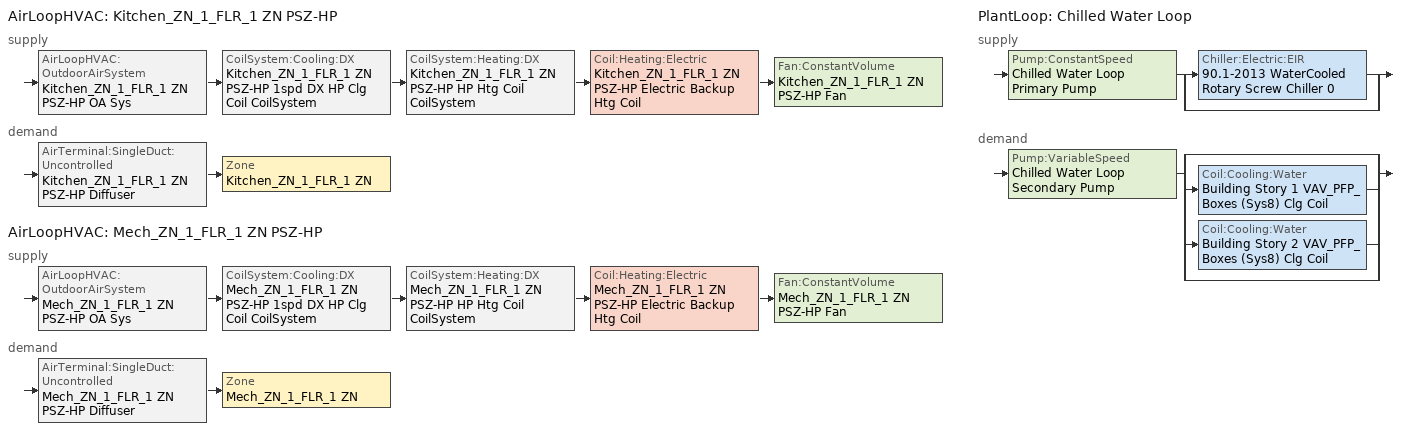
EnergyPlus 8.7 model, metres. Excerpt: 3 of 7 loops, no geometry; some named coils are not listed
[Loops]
AirLoopHVAC 'Kitchen_ZN_1_FLR_1 ZN PSZ-HP'
 supply: AirLoopHVAC:OutdoorAirSystem 'Kitchen_ZN_1_FLR_1 ZN PSZ-HP OA Sys' > CoilSystem:Cooling:DX 'Kitchen_ZN_1_FLR_1 ZN PSZ-HP 1spd DX HP Clg Coil CoilSystem' > CoilSystem:Heating:DX 'Kitchen_ZN_1_FLR_1 ZN PSZ-HP HP Htg Coil CoilSystem' > Coil:Heating:Electric 'Kitchen_ZN_1_FLR_1 ZN PSZ-HP Electric Backup Htg Coil' > Fan:ConstantVolume 'Kitchen_ZN_1_FLR_1 ZN PSZ-HP Fan'
 demand: AirTerminal:SingleDuct:Uncontrolled 'Kitchen_ZN_1_FLR_1 ZN PSZ-HP Diffuser' > Zone 'Kitchen_ZN_1_FLR_1 ZN'
AirLoopHVAC 'Mech_ZN_1_FLR_1 ZN PSZ-HP'
 supply: AirLoopHVAC:OutdoorAirSystem 'Mech_ZN_1_FLR_1 ZN PSZ-HP OA Sys' > CoilSystem:Cooling:DX 'Mech_ZN_1_FLR_1 ZN PSZ-HP 1spd DX HP Clg Coil CoilSystem' > CoilSystem:Heating:DX 'Mech_ZN_1_FLR_1 ZN PSZ-HP HP Htg Coil CoilSystem' > Coil:Heating:Electric 'Mech_ZN_1_FLR_1 ZN PSZ-HP Electric Backup Htg Coil' > Fan:ConstantVolume 'Mech_ZN_1_FLR_1 ZN PSZ-HP Fan'
 demand: AirTerminal:SingleDuct:Uncontrolled 'Mech_ZN_1_FLR_1 ZN PSZ-HP Diffuser' > Zone 'Mech_ZN_1_FLR_1 ZN'
PlantLoop 'Chilled Water Loop'
 supply: Pump:ConstantSpeed 'Chilled Water Loop Primary Pump' > split
  | Chiller:Electric:EIR '90.1-2013 WaterCooled  Rotary Screw Chiller 0'
  | bypass
 demand: Pump:VariableSpeed 'Chilled Water Loop Secondary Pump' > split
  | bypass
  | Coil:Cooling:Water 'Building Story 1 VAV_PFP_Boxes (Sys8) Clg Coil'
  | Coil:Cooling:Water 'Building Story 2 VAV_PFP_Boxes (Sys8) Clg Coil'
  | bypass
[ZoneControl:Thermostat] Control Object Type 1=ThermostatSetpoint:DualSetpoint
Name | Zone or ZoneList | Control Type Schedule | Control Name 1
Kitchen_ZN_1_FLR_1 ZN Thermostat | Kitchen_ZN_1_FLR_1 ZN | Kitchen_ZN_1_FLR_1 ZN Thermostat Schedule | DOE Ref Pre-1980 - SecSchl - Kitchen Thermostat
Mech_ZN_1_FLR_1 ZN Thermostat | Mech_ZN_1_FLR_1 ZN | Mech_ZN_1_FLR_1 ZN Thermostat Schedule | Mech_ZN_1_FLR_1 ZN Thermostat
[ThermostatSetpoint:DualSetpoint] Heating Setpoint Temperature Schedule=SecondarySchool HtgSetp BathCorrMechKitchen; Cooling Setpoint Temperature Schedule=SecondarySchool ClgSetp BathCorrMechKitchen
DOE Ref Pre-1980 - SecSchl - Kitchen Thermostat; Mech_ZN_1_FLR_1 ZN Thermostat
[Coil:Heating:Electric] Availability Schedule=Always On Discrete; Efficiency=1; Nominal Capacity {W}=Autosize
Kitchen_ZN_1_FLR_1 ZN PSZ-HP Electric Backup Htg Coil; Mech_ZN_1_FLR_1 ZN PSZ-HP Electric Backup Htg Coil
[Fan:ConstantVolume] Fan Total Efficiency=0.54; Pressure Rise {Pa}=622.722; Maximum Flow Rate {m3/s}=AutoSize; Motor Efficiency=0.9; Motor In Airstream Fraction=1
Name | Availability Schedule
Kitchen_ZN_1_FLR_1 ZN PSZ-HP Fan | Kitchen_ZN_1_FLR_1 ZN PSZ-HP Occ Sch
Mech_ZN_1_FLR_1 ZN PSZ-HP Fan | Mech_ZN_1_FLR_1 ZN PSZ-HP Occ Sch
[Zone equipment]
Kitchen_ZN_1_FLR_1 ZN: Kitchen_ZN_1_FLR_1 ZN Exhaust Fan, Kitchen_ZN_1_FLR_1 ZN PSZ-HP Diffuser
Mech_ZN_1_FLR_1 ZN: Mech_ZN_1_FLR_1 ZN PSZ-HP Diffuser
[Sizing:Zone] Zone Cooling Design Supply Air Temperature Input Method=SupplyAirTemperature; Zone Cooling Design Supply Air Temperature {C}=15.8889; Zone Cooling Design Supply Air Temperature Difference {deltaC}=11.11; Zone Heating Design Supply Air Temperature Input Method=SupplyAirTemperature; Zone Heating Design Supply Air Temperature {C}=27.1111; Zone Heating Design Supply Air Temperature Difference {deltaC}=11.11; Zone Cooling Design Supply Air Humidity Ratio {kgWater/kgDryAir}=0.0085; Zone Heating Design Supply Air Humidity Ratio {kgWater/kgDryAir}=0.008; Cooling Design Air Flow Method=DesignDay; Cooling Design Air Flow Rate {m3/s}=0; Cooling Minimum Air Flow per Zone Floor Area {m3/s-m2}=0.000762; Cooling Minimum Air Flow {m3/s}=0; Cooling Minimum Air Flow Fraction=0; Heating Design Air Flow Method=DesignDay; Heating Design Air Flow Rate {m3/s}=0; Heating Maximum Air Flow per Zone Floor Area {m3/s-m2}=0.002032; Heating Maximum Air Flow {m3/s}=0.141576; Heating Maximum Air Flow Fraction=0.3; Account for Dedicated Outdoor Air System=No
Name | Design Specification Outdoor Air Object | Design Specification Zone Air Distribution Object
Kitchen_ZN_1_FLR_1 ZN | DOE Ref Pre-1980 - SecSchl - Kitchen Ventilation | Kitchen_ZN_1_FLR_1 ZN Design Spec Zone Air Dist
Mech_ZN_1_FLR_1 ZN | DOE Ref Pre-1980 - SecSchl - Mechanical Ventilation | Mech_ZN_1_FLR_1 ZN Design Spec Zone Air Dist
[DesignSpecification:ZoneAirDistribution] Zone Air Distribution Effectiveness in Cooling Mode=1; Zone Air Distribution Effectiveness in Heating Mode=1
Kitchen_ZN_1_FLR_1 ZN Design Spec Zone Air Dist; Mech_ZN_1_FLR_1 ZN Design Spec Zone Air Dist
[Controller:MechanicalVentilation] Availability Schedule=Always On Discrete; Demand Controlled Ventilation=No; System Outdoor Air Method=ZoneSum
Name | Zone Name 1 | Design Specification Outdoor Air Object Name 1 | Design Specification Zone Air Distribution Object Name 1
Controller Mechanical Ventilation 1 | Kitchen_ZN_1_FLR_1 ZN | DOE Ref Pre-1980 - SecSchl - Kitchen Ventilation | Kitchen_ZN_1_FLR_1 ZN Design Spec Zone Air Dist
Controller Mechanical Ventilation 2 | Mech_ZN_1_FLR_1 ZN | DOE Ref Pre-1980 - SecSchl - Mechanical Ventilation | Mech_ZN_1_FLR_1 ZN Design Spec Zone Air Dist
[DesignSpecification:OutdoorAir] Outdoor Air Method=Sum; Outdoor Air Flow per Zone {m3/s}=0; Outdoor Air Flow Air Changes per Hour {1/hr}=0
Name | Outdoor Air Flow per Person {m3/s-person} | Outdoor Air Flow per Zone Floor Area {m3/s-m2}
DOE Ref Pre-1980 - SecSchl - Kitchen Ventilation | 0.00707921 | 0
DOE Ref Pre-1980 - SecSchl - Mechanical Ventilation | 0 | 0.000254
[Fan:ZoneExhaust]
Kitchen_ZN_1_FLR_1 ZN Exhaust Fan: Availability Schedule=SchoolSecondary Kitchen_Exhaust_SCH; Fan Total Efficiency=0.1595; Pressure Rise {Pa}=124.544; Maximum Flow Rate {m3/s}=2.54852; Flow Fraction Schedule=SchoolSecondary Kitchen_Exhaust_SCH_DCV; System Availability Manager Coupling Mode=Decoupled; Balanced Exhaust Fraction Schedule=SchoolSecondary Kitchen Exhaust Fan Balanced Exhaust Fraction Schedule
[AirTerminal:SingleDuct:Uncontrolled] Availability Schedule=Always On Discrete; Maximum Air Flow Rate {m3/s}=AutoSize
Kitchen_ZN_1_FLR_1 ZN PSZ-HP Diffuser; Mech_ZN_1_FLR_1 ZN PSZ-HP Diffuser
[AirLoopHVAC] Design Supply Air Flow Rate {m3/s}=AutoSize
Kitchen_ZN_1_FLR_1 ZN PSZ-HP; Mech_ZN_1_FLR_1 ZN PSZ-HP
[Sizing:System] Type of Load to Size On=Sensible; Design Outdoor Air Flow Rate {m3/s}=Autosize; Central Heating Maximum System Air Flow Ratio=1; Preheat Design Temperature {C}=7; Preheat Design Humidity Ratio {kgWater/kgDryAir}=0.008; Precool Design Temperature {C}=12.8; Precool Design Humidity Ratio {kgWater/kgDryAir}=0.008; Central Cooling Design Supply Air Temperature {C}=15.8889; Central Heating Design Supply Air Temperature {C}=27.1111; Type of Zone Sum to Use=Coincident; 100% Outdoor Air in Cooling=No; 100% Outdoor Air in Heating=No; Central Cooling Design Supply Air Humidity Ratio {kgWater/kgDryAir}=0.0085; Central Heating Design Supply Air Humidity Ratio {kgWater/kgDryAir}=0.008; Cooling Supply Air Flow Rate Method=DesignDay; Cooling Supply Air Flow Rate {m3/s}=0; Cooling Supply Air Flow Rate Per Floor Area {m3/s-m2}=0.00996765; Cooling Fraction of Autosized Cooling Supply Air Flow Rate=1; Cooling Supply Air Flow Rate Per Unit Cooling Capacity {m3/s-W}=3.94755e-05; Heating Supply Air Flow Rate Method=DesignDay; Heating Supply Air Flow Rate {m3/s}=0; Heating Supply Air Flow Rate Per Floor Area {m3/s-m2}=0.00996765; Heating Fraction of Autosized Heating Supply Air Flow Rate=1; Heating Fraction of Autosized Cooling Supply Air Flow Rate=1; Heating Supply Air Flow Rate Per Unit Heating Capacity {m3/s-W}=3.15882e-05; System Outdoor Air Method=ZoneSum; Zone Maximum Outdoor Air Fraction=1; Cooling Design Capacity Method=CoolingDesignCapacity; Cooling Design Capacity {W}=Autosize; Cooling Design Capacity Per Floor Area {W/m2}=234.7; Fraction of Autosized Cooling Design Capacity=1; Heating Design Capacity Method=HeatingDesignCapacity; Heating Design Capacity {W}=Autosize; Heating Design Capacity Per Floor Area {W/m2}=157; Fraction of Autosized Heating Design Capacity=1; Central Cooling Capacity Control Method=OnOff
Kitchen_ZN_1_FLR_1 ZN PSZ-HP; Mech_ZN_1_FLR_1 ZN PSZ-HP
[Controller:OutdoorAir] Minimum Outdoor Air Flow Rate {m3/s}=0; Maximum Outdoor Air Flow Rate {m3/s}=Autosize; Economizer Control Type=NoEconomizer; Economizer Control Action Type=ModulateFlow; Economizer Maximum Limit Dry-Bulb Temperature {C}=28; Economizer Maximum Limit Enthalpy {J/kg}=64000; Economizer Minimum Limit Dry-Bulb Temperature {C}=-100; Lockout Type=NoLockout; Minimum Limit Type=FixedMinimum; Minimum Outdoor Air Schedule=Always On Discrete; High Humidity Control=No; Control High Indoor Humidity Based on Outdoor Humidity Ratio=Yes; Heat Recovery Bypass Control Type=BypassWhenOAFlowGreaterThanMinimum
Name | Mechanical Ventilation Controller
Kitchen_ZN_1_FLR_1 ZN PSZ-HP OA Sys Controller | Controller Mechanical Ventilation 1
Mech_ZN_1_FLR_1 ZN PSZ-HP OA Sys Controller | Controller Mechanical Ventilation 2
[SetpointManager:MixedAir] Control Variable=Temperature
Node 191 OS Default SPM; Node 190 OS Default SPM; Node 189 OS Default SPM; Node 188 OS Default SPM; Node 203 OS Default SPM; Node 202 OS Default SPM; Node 201 OS Default SPM; Node 200 OS Default SPM
[CoilSystem:Cooling:DX] Availability Schedule=Always On Discrete
Name | Cooling Coil
Kitchen_ZN_1_FLR_1 ZN PSZ-HP 1spd DX HP Clg Coil CoilSystem | Kitchen_ZN_1_FLR_1 ZN PSZ-HP 1spd DX HP Clg Coil
Mech_ZN_1_FLR_1 ZN PSZ-HP 1spd DX HP Clg Coil CoilSystem | Mech_ZN_1_FLR_1 ZN PSZ-HP 1spd DX HP Clg Coil
[Coil:Cooling:DX:SingleSpeed] Availability Schedule=Always On Discrete; Gross Rated Total Cooling Capacity {W}=Autosize; Gross Rated Sensible Heat Ratio=Autosize; Gross Rated Cooling COP {W/W}=3; Rated Air Flow Rate {m3/s}=Autosize; Rated Evaporator Fan Power Per Volume Flow Rate {W/(m3/s)}=773.3; Condenser Type=AirCooled; Evaporative Condenser Effectiveness=0; Crankcase Heater Capacity {W}=0; Maximum Outdoor Dry-Bulb Temperature for Crankcase Heater Operation {C}=0; Basin Heater Capacity {W/K}=0; Basin Heater Setpoint Temperature {C}=10
Name | Total Cooling Capacity Function of Temperature Curve | Total Cooling Capacity Function of Flow Fraction Curve | Energy Input Ratio Function of Temperature Curve | Energy Input Ratio Function of Flow Fraction Curve | Part Load Fraction Correlation Curve
Kitchen_ZN_1_FLR_1 ZN PSZ-HP 1spd DX HP Clg Coil | Curve Biquadratic 16 | Curve Quadratic 20 | Curve Biquadratic 17 | Curve Quadratic 21 | Curve Quadratic 22
Mech_ZN_1_FLR_1 ZN PSZ-HP 1spd DX HP Clg Coil | Curve Biquadratic 19 | Curve Quadratic 25 | Curve Biquadratic 20 | Curve Quadratic 26 | Curve Quadratic 27
[CoilSystem:Heating:DX] Availability Schedule=Always On Discrete
Name | Heating Coil
Kitchen_ZN_1_FLR_1 ZN PSZ-HP HP Htg Coil CoilSystem | Kitchen_ZN_1_FLR_1 ZN PSZ-HP HP Htg Coil
Mech_ZN_1_FLR_1 ZN PSZ-HP HP Htg Coil CoilSystem | Mech_ZN_1_FLR_1 ZN PSZ-HP HP Htg Coil
[Coil:Heating:DX:SingleSpeed] Availability Schedule=Always On Discrete; Gross Rated Heating Capacity {W}=Autosize; Gross Rated Heating COP {W/W}=3.3; Rated Air Flow Rate {m3/s}=Autosize; Rated Supply Fan Power Per Volume Flow Rate {W/(m3/s)}=773.3; Minimum Outdoor Dry-Bulb Temperature for Compressor Operation {C}=-12.2; Maximum Outdoor Dry-Bulb Temperature for Defrost Operation {C}=1.67; Crankcase Heater Capacity {W}=50; Maximum Outdoor Dry-Bulb Temperature for Crankcase Heater Operation {C}=4.4; Defrost Strategy=ReverseCycle; Defrost Control=OnDemand; Defrost Time Period Fraction=0.166667; Resistive Defrost Heater Capacity {W}=2000
Name | Heating Capacity Function of Temperature Curve | Heating Capacity Function of Flow Fraction Curve | Energy Input Ratio Function of Temperature Curve | Energy Input Ratio Function of Flow Fraction Curve | Part Load Fraction Correlation Curve | Defrost Energy Input Ratio Function of Temperature Curve
Kitchen_ZN_1_FLR_1 ZN PSZ-HP HP Htg Coil | Curve Cubic 1 | Curve Cubic 2 | Curve Cubic 3 | Curve Quadratic 18 | Curve Quadratic 19 | Curve Biquadratic 15
Mech_ZN_1_FLR_1 ZN PSZ-HP HP Htg Coil | Curve Cubic 4 | Curve Cubic 5 | Curve Cubic 6 | Curve Quadratic 23 | Curve Quadratic 24 | Curve Biquadratic 18
[SetpointManager:SingleZone:Reheat] Control Variable=Temperature; Minimum Supply Air Temperature {C}=10; Maximum Supply Air Temperature {C}=50
Name | Control Zone
Setpoint Manager Single Zone Reheat 1 | Kitchen_ZN_1_FLR_1 ZN
Setpoint Manager Single Zone Reheat 2 | Mech_ZN_1_FLR_1 ZN
[PlantLoop]
Chilled Water Loop: Fluid Type=Water; Plant Equipment Operation Scheme=Chilled Water Loop Operation Schemes; Maximum Loop Temperature {C}=93.3333; Minimum Loop Temperature {C}=1.11111; Maximum Loop Flow Rate {m3/s}=Autosize; Minimum Loop Flow Rate {m3/s}=0; Plant Loop Volume {m3}=Autocalculate; Load Distribution Scheme=Optimal; Plant Loop Demand Calculation Scheme=SingleSetpoint; Common Pipe Simulation=CommonPipe
[Sizing:Plant]
Chilled Water Loop: Loop Type=Cooling; Design Loop Exit Temperature {C}=6.66667; Loop Design Temperature Difference {deltaC}=6.66667; Sizing Option=NonCoincident; Zone Timesteps in Averaging Window=1; Coincident Sizing Factor Mode=None
[Pump:ConstantSpeed]
Chilled Water Loop Primary Pump: Design Flow Rate {m3/s}=Autosize; Design Pump Head {Pa}=44836; Design Power Consumption {W}=Autosize; Motor Efficiency=0.9; Fraction of Motor Inefficiencies to Fluid Stream=0; Pump Control Type=Intermittent
[Chiller:Electric:EIR]
90.1-2013 WaterCooled  Rotary Screw Chiller 0: Reference Capacity {W}=Autosize; Reference COP {W/W}=5.5; Reference Leaving Chilled Water Temperature {C}=6.66667; Reference Entering Condenser Fluid Temperature {C}=29.4444; Reference Chilled Water Flow Rate {m3/s}=Autosize; Reference Condenser Fluid Flow Rate {m3/s}=Autosize; Cooling Capacity Function of Temperature Curve=Curve Biquadratic 13; Electric Input to Cooling Output Ratio Function of Temperature Curve=Curve Biquadratic 14; Electric Input to Cooling Output Ratio Function of Part Load Ratio Curve=Curve Quadratic 17; Minimum Part Load Ratio=0.15; Maximum Part Load Ratio=1; Optimum Part Load Ratio=1; Minimum Unloading Ratio=0.25; Condenser Type=WaterCooled; Condenser Fan Power Ratio {W/W}=0; Fraction of Compressor Electric Consumption Rejected by Condenser=1; Leaving Chilled Water Lower Temperature Limit {C}=2.22222; Chiller Flow Mode=ConstantFlow; Sizing Factor=1
[SetpointManager:OutdoorAirReset]
Chilled Water Loop CHW Temp Reset: Control Variable=Temperature; Setpoint at Outdoor Low Temperature {C}=12.2222; Outdoor Low Temperature {C}=15.5556; Setpoint at Outdoor High Temperature {C}=6.66667; Outdoor High Temperature {C}=26.6667
[Pump:VariableSpeed]
Chilled Water Loop Secondary Pump: Design Maximum Flow Rate {m3/s}=Autosize; Design Pump Head {Pa}=134508; Design Power Consumption {W}=Autosize; Motor Efficiency=0.9; Fraction of Motor Inefficiencies to Fluid Stream=0; Coefficient 1 of the Part Load Performance Curve=0; Coefficient 2 of the Part Load Performance Curve=0.0205; Coefficient 3 of the Part Load Performance Curve=0.4101; Coefficient 4 of the Part Load Performance Curve=0.5753; Design Minimum Flow Rate {m3/s}=0; Pump Control Type=Intermittent
[PlantEquipmentOperationSchemes]
Chilled Water Loop Operation Schemes: Control Scheme Object Type 1=PlantEquipmentOperation:CoolingLoad; Control Scheme Name 1=Chilled Water Loop Cooling Operation Scheme; Control Scheme Schedule Name 1=Always On Discrete
[PlantEquipmentOperation:CoolingLoad]
Chilled Water Loop Cooling Operation Scheme: Load Range Lower Limit 1 {W}=0; Load Range Upper Limit 1 {W}=1000000000; Range Equipment List Name 1=Chilled Water Loop Cooling Equipment List
[PlantEquipmentList]
Chilled Water Loop Cooling Equipment List: Chiller:Electric:EIR, 90.1-2013 WaterCooled  Rotary Screw Chiller 0
[Refrigeration:System] Minimum Condensing Temperature {C}=21; Refrigeration System Working Fluid Type=R404a; Suction Temperature Control Type=ConstantSuctionTemperature; Sum UA Suction Piping {W/K}=0; Suction Piping Zone=Kitchen_ZN_1_FLR_1 ZN; Number of Compressor Stages=1; Intercooler Type=None; Shell-and-Coil Intercooler Effectiveness=0.8
Name | Refrigerated Case or Walkin or CaseAndWalkInList | Refrigeration Condenser | Compressor or CompressorList
Refrigeration System 1 | Refrigeration System 1 Case and Walkin List | Refrigeration Condenser Air Cooled 1 | Refrigeration System 1 Compressor List
Refrigeration System 2 | Refrigeration System 2 Case and Walkin List | Refrigeration Condenser Air Cooled 2 | Refrigeration System 2 Compressor List
[Refrigeration:CaseAndWalkInList]
Name | Case or WalkIn Name 1
Refrigeration System 1 Case and Walkin List | Kitchen_ZN_1_FLR_1 ZN Walkin Freezer
Refrigeration System 2 Case and Walkin List | Kitchen_ZN_1_FLR_1 ZN Display Case
[Refrigeration:Case] Availability Schedule=Always On Discrete; Zone=Kitchen_ZN_1_FLR_1 ZN; Rated Ambient Temperature {C}=23.8889; Rated Ambient Relative Humidity {percent}=55; Rated Total Cooling Capacity per Unit Length {W/m}=734; Case Length {m}=7.32; Latent Case Credit Curve Type=CaseTemperatureMethod; Standard Case Lighting Power per Unit Length {W/m}=33; Case Lighting Schedule=SchoolSecondary BLDG_LIGHT_SCH; Fraction of Lighting Energy to Case=1; Case Anti-Sweat Heater Power per Unit Length {W/m}=0; Minimum Anti-Sweat Heater Power per Unit Length {W/m}=0; Anti-Sweat Heater Control Type=None; Humidity at Zero Anti-Sweat Heater Energy {percent}=0; Case Height {m}=0; Defrost Energy Correction Curve Type=None; Refrigerated Case Restocking Schedule=SchoolSecondary Kitchen_ZN_1_FLR_1_Case:1_WALKINFREEZER_WalkInStockingSched; Average Refrigerant Charge Inventory {kg/m}=0
Name | Rated Latent Heat Ratio | Rated Runtime Fraction | Case Operating Temperature {C} | Latent Case Credit Curve | Standard Case Fan Power per Unit Length {W/m} | Operating Case Fan Power per Unit Length {W/m} | Fraction of Anti-Sweat Heater Energy to Case | Case Defrost Power per Unit Length {W/m} | Case Defrost Type | Case Defrost Schedule | Case Defrost Drip-Down Schedule | Under Case HVAC Return Air Fraction | Case Credit Fraction Schedule
Kitchen_ZN_1_FLR_1 ZN Walkin Freezer | 0.1 | 0.4 | -23 | Single Shelf Horizontal Latent Energy Multiplier_Pre2004 | 68.3 | 68.3 | 0 | 410 | Electric | Refrigeration Defrost Schedule | Refrigeration Defrost DripDown Schedule | 0 | Refrigeration Case Credit Schedule
Kitchen_ZN_1_FLR_1 ZN Display Case | 0.08 | 0.85 | 2 | Multi Shelf Vertical Latent Energy Multiplier | 55 | 55 | 0.2 | 0 | OffCycle | Refrigeration Defrost Schedule 1 |  | 0.05
[Refrigeration:Condenser:AirCooled] Rated Subcooling Temperature Difference {deltaC}=0; Condenser Fan Speed Control Type=VariableSpeed; Rated Fan Power {W}=750; Condenser Refrigerant Operating Charge Inventory {kg}=0; Condensate Receiver Refrigerant Inventory {kg}=0; Condensate Piping Refrigerant Inventory {kg}=0
Name | Rated Effective Total Heat Rejection Rate Curve
Refrigeration Condenser Air Cooled 1 | Refrigeration Condenser Air Cooled HR Curve
Refrigeration Condenser Air Cooled 2 | Refrigeration Condenser Air Cooled HR Curve 1
[Refrigeration:CompressorList]
Name | Refrigeration Compressor Name 1
Refrigeration System 1 Compressor List | Refrigeration Compressor 1
Refrigeration System 2 Compressor List | Refrigeration Compressor 2
[Schedule:Compact]
Kitchen_ZN_1_FLR_1 ZN Thermostat Schedule; Mech_ZN_1_FLR_1 ZN Thermostat Schedule: Through: 12/31, For: AllDays, Until: 24:00, 4
[Schedule:Day:Interval]
SecondarySchool HtgSetp BathCorrMechKitchen Default; SecondarySchool HtgSetp BathCorrMechKitchen Summer Design Day: No, 24:00, 16
SecondarySchool HtgSetp BathCorrMechKitchen Winter Design Day: No, 06:00, 16, 21:00, 21, 24:00, 16
SecondarySchool ClgSetp BathCorrMechKitchen Default; SecondarySchool ClgSetp BathCorrMechKitchen Winter Design Day: No, 24:00, 27
SecondarySchool ClgSetp BathCorrMechKitchen Summer Design Day: No, 06:00, 27, 21:00, 24, 24:00, 27
SchoolSecondary Kitchen_Exhaust_SCH Wknd Day; SchoolSecondary Kitchen_Exhaust_SCH Wknd Day 1; SchoolSecondary Kitchen_Exhaust_SCH Default; SchoolSecondary Kitchen Exhaust Fan Balanced Exhaust Fraction Schedule Wknd Day; SchoolSecondary Kitchen Exhaust Fan Balanced Exhaust Fraction Schedule Wknd Day 1; SchoolSecondary Kitchen Exhaust Fan Balanced Exhaust Fraction Schedule Default; Kitchen_ZN_1_FLR_1 ZN PSZ-HP Occ Sch Saturday; Kitchen_ZN_1_FLR_1 ZN PSZ-HP Occ Sch Sunday; Mech_ZN_1_FLR_1 ZN PSZ-HP Occ Sch Friday 1; Mech_ZN_1_FLR_1 ZN PSZ-HP Occ Sch Monday 1; Mech_ZN_1_FLR_1 ZN PSZ-HP Occ Sch Saturday; Mech_ZN_1_FLR_1 ZN PSZ-HP Occ Sch Sunday; Mech_ZN_1_FLR_1 ZN PSZ-HP Occ Sch Thursday 1; Mech_ZN_1_FLR_1 ZN PSZ-HP Occ Sch Tuesday 1; Mech_ZN_1_FLR_1 ZN PSZ-HP Occ Sch Wednesday 1; SchoolSecondary BLDG_LIGHT_SCH Winter Design Day: No, 24:00, 0
SchoolSecondary Kitchen_Exhaust_SCH Wkdy Day: No, 08:00, 0, 17:00, 1, 24:00, 0
SchoolSecondary Kitchen_Exhaust_SCH Wkdy Day 1; SchoolSecondary Kitchen_Exhaust_SCH Wkdy Day 2; SchoolSecondary Kitchen_Exhaust_SCH Summer Design Day; SchoolSecondary Kitchen_Exhaust_SCH Winter Design Day; Kitchen_ZN_1_FLR_1 ZN PSZ-HP Occ Sch Friday; Kitchen_ZN_1_FLR_1 ZN PSZ-HP Occ Sch Monday; Kitchen_ZN_1_FLR_1 ZN PSZ-HP Occ Sch Thursday; Kitchen_ZN_1_FLR_1 ZN PSZ-HP Occ Sch Tuesday; Kitchen_ZN_1_FLR_1 ZN PSZ-HP Occ Sch Wednesday: No, 08:00, 0, 21:00, 1, 24:00, 0
SchoolSecondary Kitchen_Exhaust_SCH_DCV Default; SchoolSecondary Kitchen_Exhaust_SCH_DCV Summer Design Day; SchoolSecondary Kitchen_Exhaust_SCH_DCV Winter Design Day; Kitchen_ZN_1_FLR_1 ZN PSZ-HP Occ Sch Default; Kitchen_ZN_1_FLR_1 ZN PSZ-HP Occ Sch Summer Design Day; Kitchen_ZN_1_FLR_1 ZN PSZ-HP Occ Sch Winter Design Day; Mech_ZN_1_FLR_1 ZN PSZ-HP Occ Sch Default; Mech_ZN_1_FLR_1 ZN PSZ-HP Occ Sch Summer Design Day; Mech_ZN_1_FLR_1 ZN PSZ-HP Occ Sch Winter Design Day; SchoolSecondary BLDG_LIGHT_SCH Summer Design Day: No, 24:00, 1
SchoolSecondary Kitchen Exhaust Fan Balanced Exhaust Fraction Schedule Wkdy Day: No, 08:00, 0, 17:00, 0.746296, 24:00, 0
SchoolSecondary Kitchen Exhaust Fan Balanced Exhaust Fraction Schedule Wkdy Day 1; SchoolSecondary Kitchen Exhaust Fan Balanced Exhaust Fraction Schedule Wkdy Day 2; SchoolSecondary Kitchen Exhaust Fan Balanced Exhaust Fraction Schedule Summer Design Day; SchoolSecondary Kitchen Exhaust Fan Balanced Exhaust Fraction Schedule Winter Design Day: No, 08:00, 0, 21:00, 0.746296, 24:00, 0
Mech_ZN_1_FLR_1 ZN PSZ-HP Occ Sch Friday; Mech_ZN_1_FLR_1 ZN PSZ-HP Occ Sch Friday 2; Mech_ZN_1_FLR_1 ZN PSZ-HP Occ Sch Monday; Mech_ZN_1_FLR_1 ZN PSZ-HP Occ Sch Monday 2; Mech_ZN_1_FLR_1 ZN PSZ-HP Occ Sch Thursday; Mech_ZN_1_FLR_1 ZN PSZ-HP Occ Sch Thursday 2; Mech_ZN_1_FLR_1 ZN PSZ-HP Occ Sch Tuesday; Mech_ZN_1_FLR_1 ZN PSZ-HP Occ Sch Tuesday 2; Mech_ZN_1_FLR_1 ZN PSZ-HP Occ Sch Wednesday; Mech_ZN_1_FLR_1 ZN PSZ-HP Occ Sch Wednesday 2: No, 08:00, 0, 16:00, 1, 24:00, 0
Refrigeration Case Credit Schedule Default: No, 07:00, 0.2, 21:00, 0.4, 24:00, 0.2
Refrigeration Defrost DripDown Schedule Default: No, 11:00, 0, 11:30, 1, 23:00, 0, 23:30, 1, 24:00, 0
Refrigeration Defrost Schedule Default: No, 11:00, 0, 11:20, 1, 23:00, 0, 23:20, 1, 24:00, 0
Refrigeration Defrost Schedule Default 1: No, 23:20, 0, 24:00, 0
SchoolSecondary BLDG_LIGHT_SCH Default; SchoolSecondary BLDG_LIGHT_SCH Wknd Day; SchoolSecondary BLDG_LIGHT_SCH Wknd Day 1: No, 24:00, 0.1773
SchoolSecondary BLDG_LIGHT_SCH Wkdy Day; SchoolSecondary BLDG_LIGHT_SCH Wkdy Day 2: No, 07:00, 0.1773, 21:00, 0.9, 24:00, 0.1773
SchoolSecondary BLDG_LIGHT_SCH Wkdy Day 1: No, 08:00, 0.1773, 20:00, 0.5, 24:00, 0.1773
SchoolSecondary Kitchen_ZN_1_FLR_1_Case:1_WALKINFREEZER_WalkInStockingSched Default: No, 04:00, 0, 05:00, 725, 06:00, 417, 07:00, 290, 24:00, 0
SchoolSecondary Kitchen_ZN_1_FLR_1_Case:1_WALKINFREEZER_WalkInStockingSched Summer Design Day; SchoolSecondary Kitchen_ZN_1_FLR_1_Case:1_WALKINFREEZER_WalkInStockingSched Winter Design Day; SchoolSecondary Kitchen_ZN_1_FLR_1_Case:1_WALKINFREEZER_WalkInStockingSched WntrDsn|SmrDsn|Wknd|Mon|Wed|Thu Day: No, 04:00, 0, 05:00, 125, 06:00, 117, 07:00, 90, 19:00, 0, 20:00, 125, 21:00, 117, 22:00, 90, 24:00, 0
[Schedule:Week:Daily]
Schedule:Week:Daily {d286a69e-bdaf-4869-8325-47fbfd6f77ca}: SecondarySchool HtgSetp BathCorrMechKitchen Default, SecondarySchool HtgSetp BathCorrMechKitchen Default, SecondarySchool HtgSetp BathCorrMechKitchen Default, SecondarySchool HtgSetp BathCorrMechKitchen Default, SecondarySchool HtgSetp BathCorrMechKitchen Default, SecondarySchool HtgSetp BathCorrMechKitchen Default, SecondarySchool HtgSetp BathCorrMechKitchen Default, SecondarySchool HtgSetp BathCorrMechKitchen Default, SecondarySchool HtgSetp BathCorrMechKitchen Summer Design Day, SecondarySchool HtgSetp BathCorrMechKitchen Winter Design Day, SecondarySchool HtgSetp BathCorrMechKitchen Default, SecondarySchool HtgSetp BathCorrMechKitchen Default
Schedule:Week:Daily {9d96a552-6fb9-44bd-aa1d-8d2076fdceae}: SecondarySchool ClgSetp BathCorrMechKitchen Default, SecondarySchool ClgSetp BathCorrMechKitchen Default, SecondarySchool ClgSetp BathCorrMechKitchen Default, SecondarySchool ClgSetp BathCorrMechKitchen Default, SecondarySchool ClgSetp BathCorrMechKitchen Default, SecondarySchool ClgSetp BathCorrMechKitchen Default, SecondarySchool ClgSetp BathCorrMechKitchen Default, SecondarySchool ClgSetp BathCorrMechKitchen Default, SecondarySchool ClgSetp BathCorrMechKitchen Summer Design Day, SecondarySchool ClgSetp BathCorrMechKitchen Winter Design Day, SecondarySchool ClgSetp BathCorrMechKitchen Default, SecondarySchool ClgSetp BathCorrMechKitchen Default
Schedule:Week:Daily {9d8acacb-97f1-4584-8264-3651e2c3b4f7}: SchoolSecondary Kitchen_Exhaust_SCH Wknd Day, SchoolSecondary Kitchen_Exhaust_SCH Wkdy Day, SchoolSecondary Kitchen_Exhaust_SCH Wkdy Day, SchoolSecondary Kitchen_Exhaust_SCH Wkdy Day, SchoolSecondary Kitchen_Exhaust_SCH Wkdy Day, SchoolSecondary Kitchen_Exhaust_SCH Wkdy Day, SchoolSecondary Kitchen_Exhaust_SCH Wknd Day, SchoolSecondary Kitchen_Exhaust_SCH Default, SchoolSecondary Kitchen_Exhaust_SCH Summer Design Day, SchoolSecondary Kitchen_Exhaust_SCH Winter Design Day, SchoolSecondary Kitchen_Exhaust_SCH Default, SchoolSecondary Kitchen_Exhaust_SCH Default
Schedule:Week:Daily {182aa2f8-602f-44a6-9b4c-a443d41bd42f}: SchoolSecondary Kitchen_Exhaust_SCH Wknd Day, SchoolSecondary Kitchen_Exhaust_SCH Wkdy Day, SchoolSecondary Kitchen_Exhaust_SCH Wkdy Day, SchoolSecondary Kitchen_Exhaust_SCH Wkdy Day, SchoolSecondary Kitchen_Exhaust_SCH Wkdy Day, SchoolSecondary Kitchen_Exhaust_SCH Wkdy Day, SchoolSecondary Kitchen_Exhaust_SCH Wknd Day 1, SchoolSecondary Kitchen_Exhaust_SCH Default, SchoolSecondary Kitchen_Exhaust_SCH Summer Design Day, SchoolSecondary Kitchen_Exhaust_SCH Winter Design Day, SchoolSecondary Kitchen_Exhaust_SCH Default, SchoolSecondary Kitchen_Exhaust_SCH Default
Schedule:Week:Daily {1b1fc0ca-5f92-4f28-855f-cb5ef41376cc}: SchoolSecondary Kitchen_Exhaust_SCH Wknd Day 1, SchoolSecondary Kitchen_Exhaust_SCH Wkdy Day 1, SchoolSecondary Kitchen_Exhaust_SCH Wkdy Day 1, SchoolSecondary Kitchen_Exhaust_SCH Wkdy Day 1, SchoolSecondary Kitchen_Exhaust_SCH Wkdy Day 1, SchoolSecondary Kitchen_Exhaust_SCH Wkdy Day 1, SchoolSecondary Kitchen_Exhaust_SCH Wknd Day 1, SchoolSecondary Kitchen_Exhaust_SCH Default, SchoolSecondary Kitchen_Exhaust_SCH Summer Design Day, SchoolSecondary Kitchen_Exhaust_SCH Winter Design Day, SchoolSecondary Kitchen_Exhaust_SCH Default, SchoolSecondary Kitchen_Exhaust_SCH Default
Schedule:Week:Daily {6a77b045-2a07-4f66-a567-2e250f7a78ca}: SchoolSecondary Kitchen_Exhaust_SCH Wknd Day 1, SchoolSecondary Kitchen_Exhaust_SCH Wkdy Day 1, SchoolSecondary Kitchen_Exhaust_SCH Wkdy Day 1, SchoolSecondary Kitchen_Exhaust_SCH Wkdy Day 1, SchoolSecondary Kitchen_Exhaust_SCH Wkdy Day 1, SchoolSecondary Kitchen_Exhaust_SCH Wkdy Day 2, SchoolSecondary Kitchen_Exhaust_SCH Default, SchoolSecondary Kitchen_Exhaust_SCH Default, SchoolSecondary Kitchen_Exhaust_SCH Summer Design Day, SchoolSecondary Kitchen_Exhaust_SCH Winter Design Day, SchoolSecondary Kitchen_Exhaust_SCH Default, SchoolSecondary Kitchen_Exhaust_SCH Default
Schedule:Week:Daily {e3913473-7326-4480-9ef6-72e765c9717a}: SchoolSecondary Kitchen_Exhaust_SCH Default, SchoolSecondary Kitchen_Exhaust_SCH Wkdy Day 2, SchoolSecondary Kitchen_Exhaust_SCH Wkdy Day 2, SchoolSecondary Kitchen_Exhaust_SCH Wkdy Day 2, SchoolSecondary Kitchen_Exhaust_SCH Wkdy Day 2, SchoolSecondary Kitchen_Exhaust_SCH Wkdy Day 2, SchoolSecondary Kitchen_Exhaust_SCH Default, SchoolSecondary Kitchen_Exhaust_SCH Default, SchoolSecondary Kitchen_Exhaust_SCH Summer Design Day, SchoolSecondary Kitchen_Exhaust_SCH Winter Design Day, SchoolSecondary Kitchen_Exhaust_SCH Default, SchoolSecondary Kitchen_Exhaust_SCH Default
Schedule:Week:Daily {307f40aa-34be-42a6-9378-126147239df8}: SchoolSecondary Kitchen_Exhaust_SCH_DCV Default, SchoolSecondary Kitchen_Exhaust_SCH_DCV Default, SchoolSecondary Kitchen_Exhaust_SCH_DCV Default, SchoolSecondary Kitchen_Exhaust_SCH_DCV Default, SchoolSecondary Kitchen_Exhaust_SCH_DCV Default, SchoolSecondary Kitchen_Exhaust_SCH_DCV Default, SchoolSecondary Kitchen_Exhaust_SCH_DCV Default, SchoolSecondary Kitchen_Exhaust_SCH_DCV Default, SchoolSecondary Kitchen_Exhaust_SCH_DCV Summer Design Day, SchoolSecondary Kitchen_Exhaust_SCH_DCV Winter Design Day, SchoolSecondary Kitchen_Exhaust_SCH_DCV Default, SchoolSecondary Kitchen_Exhaust_SCH_DCV Default
Schedule:Week:Daily {6443ca85-b980-4149-8f8d-3c500795c2da}: SchoolSecondary Kitchen Exhaust Fan Balanced Exhaust Fraction Schedule Wknd Day, SchoolSecondary Kitchen Exhaust Fan Balanced Exhaust Fraction Schedule Wkdy Day, SchoolSecondary Kitchen Exhaust Fan Balanced Exhaust Fraction Schedule Wkdy Day, SchoolSecondary Kitchen Exhaust Fan Balanced Exhaust Fraction Schedule Wkdy Day, SchoolSecondary Kitchen Exhaust Fan Balanced Exhaust Fraction Schedule Wkdy Day, SchoolSecondary Kitchen Exhaust Fan Balanced Exhaust Fraction Schedule Wkdy Day, SchoolSecondary Kitchen Exhaust Fan Balanced Exhaust Fraction Schedule Wknd Day, SchoolSecondary Kitchen Exhaust Fan Balanced Exhaust Fraction Schedule Default, SchoolSecondary Kitchen Exhaust Fan Balanced Exhaust Fraction Schedule Summer Design Day, SchoolSecondary Kitchen Exhaust Fan Balanced Exhaust Fraction Schedule Winter Design Day, SchoolSecondary Kitchen Exhaust Fan Balanced Exhaust Fraction Schedule Default, SchoolSecondary Kitchen Exhaust Fan Balanced Exhaust Fraction Schedule Default
Schedule:Week:Daily {71cc4b2f-72d5-4bd4-863f-13c4f163cd08}: SchoolSecondary Kitchen Exhaust Fan Balanced Exhaust Fraction Schedule Wknd Day, SchoolSecondary Kitchen Exhaust Fan Balanced Exhaust Fraction Schedule Wkdy Day, SchoolSecondary Kitchen Exhaust Fan Balanced Exhaust Fraction Schedule Wkdy Day, SchoolSecondary Kitchen Exhaust Fan Balanced Exhaust Fraction Schedule Wkdy Day, SchoolSecondary Kitchen Exhaust Fan Balanced Exhaust Fraction Schedule Wkdy Day, SchoolSecondary Kitchen Exhaust Fan Balanced Exhaust Fraction Schedule Wkdy Day, SchoolSecondary Kitchen Exhaust Fan Balanced Exhaust Fraction Schedule Wknd Day 1, SchoolSecondary Kitchen Exhaust Fan Balanced Exhaust Fraction Schedule Default, SchoolSecondary Kitchen Exhaust Fan Balanced Exhaust Fraction Schedule Summer Design Day, SchoolSecondary Kitchen Exhaust Fan Balanced Exhaust Fraction Schedule Winter Design Day, SchoolSecondary Kitchen Exhaust Fan Balanced Exhaust Fraction Schedule Default, SchoolSecondary Kitchen Exhaust Fan Balanced Exhaust Fraction Schedule Default
Schedule:Week:Daily {452845bc-914f-4043-a4ad-6bfd8274f241}: SchoolSecondary Kitchen Exhaust Fan Balanced Exhaust Fraction Schedule Wknd Day 1, SchoolSecondary Kitchen Exhaust Fan Balanced Exhaust Fraction Schedule Wkdy Day 1, SchoolSecondary Kitchen Exhaust Fan Balanced Exhaust Fraction Schedule Wkdy Day 1, SchoolSecondary Kitchen Exhaust Fan Balanced Exhaust Fraction Schedule Wkdy Day 1, SchoolSecondary Kitchen Exhaust Fan Balanced Exhaust Fraction Schedule Wkdy Day 1, SchoolSecondary Kitchen Exhaust Fan Balanced Exhaust Fraction Schedule Wkdy Day 1, SchoolSecondary Kitchen Exhaust Fan Balanced Exhaust Fraction Schedule Wknd Day 1, SchoolSecondary Kitchen Exhaust Fan Balanced Exhaust Fraction Schedule Default, SchoolSecondary Kitchen Exhaust Fan Balanced Exhaust Fraction Schedule Summer Design Day, SchoolSecondary Kitchen Exhaust Fan Balanced Exhaust Fraction Schedule Winter Design Day, SchoolSecondary Kitchen Exhaust Fan Balanced Exhaust Fraction Schedule Default, SchoolSecondary Kitchen Exhaust Fan Balanced Exhaust Fraction Schedule Default
Schedule:Week:Daily {fd6be518-de05-481c-a14e-047c8eb6c98c}: SchoolSecondary Kitchen Exhaust Fan Balanced Exhaust Fraction Schedule Wknd Day 1, SchoolSecondary Kitchen Exhaust Fan Balanced Exhaust Fraction Schedule Wkdy Day 1, SchoolSecondary Kitchen Exhaust Fan Balanced Exhaust Fraction Schedule Wkdy Day 1, SchoolSecondary Kitchen Exhaust Fan Balanced Exhaust Fraction Schedule Wkdy Day 1, SchoolSecondary Kitchen Exhaust Fan Balanced Exhaust Fraction Schedule Wkdy Day 1, SchoolSecondary Kitchen Exhaust Fan Balanced Exhaust Fraction Schedule Wkdy Day 2, SchoolSecondary Kitchen Exhaust Fan Balanced Exhaust Fraction Schedule Default, SchoolSecondary Kitchen Exhaust Fan Balanced Exhaust Fraction Schedule Default, SchoolSecondary Kitchen Exhaust Fan Balanced Exhaust Fraction Schedule Summer Design Day, SchoolSecondary Kitchen Exhaust Fan Balanced Exhaust Fraction Schedule Winter Design Day, SchoolSecondary Kitchen Exhaust Fan Balanced Exhaust Fraction Schedule Default, SchoolSecondary Kitchen Exhaust Fan Balanced Exhaust Fraction Schedule Default
Schedule:Week:Daily {b04ce2d9-c2b5-444a-aa24-ab51f128d99c}: SchoolSecondary Kitchen Exhaust Fan Balanced Exhaust Fraction Schedule Default, SchoolSecondary Kitchen Exhaust Fan Balanced Exhaust Fraction Schedule Wkdy Day 2, SchoolSecondary Kitchen Exhaust Fan Balanced Exhaust Fraction Schedule Wkdy Day 2, SchoolSecondary Kitchen Exhaust Fan Balanced Exhaust Fraction Schedule Wkdy Day 2, SchoolSecondary Kitchen Exhaust Fan Balanced Exhaust Fraction Schedule Wkdy Day 2, SchoolSecondary Kitchen Exhaust Fan Balanced Exhaust Fraction Schedule Wkdy Day 2, SchoolSecondary Kitchen Exhaust Fan Balanced Exhaust Fraction Schedule Default, SchoolSecondary Kitchen Exhaust Fan Balanced Exhaust Fraction Schedule Default, SchoolSecondary Kitchen Exhaust Fan Balanced Exhaust Fraction Schedule Summer Design Day, SchoolSecondary Kitchen Exhaust Fan Balanced Exhaust Fraction Schedule Winter Design Day, SchoolSecondary Kitchen Exhaust Fan Balanced Exhaust Fraction Schedule Default, SchoolSecondary Kitchen Exhaust Fan Balanced Exhaust Fraction Schedule Default
Schedule:Week:Daily {dd91449d-6a91-4819-a919-428f6e8d1de1}: Kitchen_ZN_1_FLR_1 ZN PSZ-HP Occ Sch Sunday, Kitchen_ZN_1_FLR_1 ZN PSZ-HP Occ Sch Monday, Kitchen_ZN_1_FLR_1 ZN PSZ-HP Occ Sch Tuesday, Kitchen_ZN_1_FLR_1 ZN PSZ-HP Occ Sch Wednesday, Kitchen_ZN_1_FLR_1 ZN PSZ-HP Occ Sch Thursday, Kitchen_ZN_1_FLR_1 ZN PSZ-HP Occ Sch Friday, Kitchen_ZN_1_FLR_1 ZN PSZ-HP Occ Sch Saturday, Kitchen_ZN_1_FLR_1 ZN PSZ-HP Occ Sch Default, Kitchen_ZN_1_FLR_1 ZN PSZ-HP Occ Sch Summer Design Day, Kitchen_ZN_1_FLR_1 ZN PSZ-HP Occ Sch Winter Design Day, Kitchen_ZN_1_FLR_1 ZN PSZ-HP Occ Sch Default, Kitchen_ZN_1_FLR_1 ZN PSZ-HP Occ Sch Default
Schedule:Week:Daily {6735addb-762a-4260-8a75-bf3c862592e0}: Mech_ZN_1_FLR_1 ZN PSZ-HP Occ Sch Sunday, Mech_ZN_1_FLR_1 ZN PSZ-HP Occ Sch Monday, Mech_ZN_1_FLR_1 ZN PSZ-HP Occ Sch Tuesday, Mech_ZN_1_FLR_1 ZN PSZ-HP Occ Sch Wednesday, Mech_ZN_1_FLR_1 ZN PSZ-HP Occ Sch Thursday, Mech_ZN_1_FLR_1 ZN PSZ-HP Occ Sch Friday, Mech_ZN_1_FLR_1 ZN PSZ-HP Occ Sch Saturday, Mech_ZN_1_FLR_1 ZN PSZ-HP Occ Sch Default, Mech_ZN_1_FLR_1 ZN PSZ-HP Occ Sch Summer Design Day, Mech_ZN_1_FLR_1 ZN PSZ-HP Occ Sch Winter Design Day, Mech_ZN_1_FLR_1 ZN PSZ-HP Occ Sch Default, Mech_ZN_1_FLR_1 ZN PSZ-HP Occ Sch Default
Schedule:Week:Daily {677f191b-0be1-4aec-a28c-d1d0ec7c7f8b}: Mech_ZN_1_FLR_1 ZN PSZ-HP Occ Sch Sunday, Mech_ZN_1_FLR_1 ZN PSZ-HP Occ Sch Monday 1, Mech_ZN_1_FLR_1 ZN PSZ-HP Occ Sch Tuesday 1, Mech_ZN_1_FLR_1 ZN PSZ-HP Occ Sch Wednesday 1, Mech_ZN_1_FLR_1 ZN PSZ-HP Occ Sch Thursday 1, Mech_ZN_1_FLR_1 ZN PSZ-HP Occ Sch Friday 1, Mech_ZN_1_FLR_1 ZN PSZ-HP Occ Sch Saturday, Mech_ZN_1_FLR_1 ZN PSZ-HP Occ Sch Default, Mech_ZN_1_FLR_1 ZN PSZ-HP Occ Sch Summer Design Day, Mech_ZN_1_FLR_1 ZN PSZ-HP Occ Sch Winter Design Day, Mech_ZN_1_FLR_1 ZN PSZ-HP Occ Sch Default, Mech_ZN_1_FLR_1 ZN PSZ-HP Occ Sch Default
Schedule:Week:Daily {7d22f6a3-9e62-47c1-8b39-1fc6e0576c2d}: Mech_ZN_1_FLR_1 ZN PSZ-HP Occ Sch Sunday, Mech_ZN_1_FLR_1 ZN PSZ-HP Occ Sch Monday 1, Mech_ZN_1_FLR_1 ZN PSZ-HP Occ Sch Tuesday 1, Mech_ZN_1_FLR_1 ZN PSZ-HP Occ Sch Wednesday 1, Mech_ZN_1_FLR_1 ZN PSZ-HP Occ Sch Thursday 1, Mech_ZN_1_FLR_1 ZN PSZ-HP Occ Sch Friday 2, Mech_ZN_1_FLR_1 ZN PSZ-HP Occ Sch Saturday, Mech_ZN_1_FLR_1 ZN PSZ-HP Occ Sch Default, Mech_ZN_1_FLR_1 ZN PSZ-HP Occ Sch Summer Design Day, Mech_ZN_1_FLR_1 ZN PSZ-HP Occ Sch Winter Design Day, Mech_ZN_1_FLR_1 ZN PSZ-HP Occ Sch Default, Mech_ZN_1_FLR_1 ZN PSZ-HP Occ Sch Default
Schedule:Week:Daily {aa1fc8ba-0f4c-4c6d-a475-2f0f28f99391}: Mech_ZN_1_FLR_1 ZN PSZ-HP Occ Sch Sunday, Mech_ZN_1_FLR_1 ZN PSZ-HP Occ Sch Monday 2, Mech_ZN_1_FLR_1 ZN PSZ-HP Occ Sch Tuesday 2, Mech_ZN_1_FLR_1 ZN PSZ-HP Occ Sch Wednesday 2, Mech_ZN_1_FLR_1 ZN PSZ-HP Occ Sch Thursday 2, Mech_ZN_1_FLR_1 ZN PSZ-HP Occ Sch Friday 2, Mech_ZN_1_FLR_1 ZN PSZ-HP Occ Sch Saturday, Mech_ZN_1_FLR_1 ZN PSZ-HP Occ Sch Default, Mech_ZN_1_FLR_1 ZN PSZ-HP Occ Sch Summer Design Day, Mech_ZN_1_FLR_1 ZN PSZ-HP Occ Sch Winter Design Day, Mech_ZN_1_FLR_1 ZN PSZ-HP Occ Sch Default, Mech_ZN_1_FLR_1 ZN PSZ-HP Occ Sch Default
Schedule:Week:Daily {77f32e6c-1014-468e-9212-41823d109a48}: Refrigeration Case Credit Schedule Default, Refrigeration Case Credit Schedule Default, Refrigeration Case Credit Schedule Default, Refrigeration Case Credit Schedule Default, Refrigeration Case Credit Schedule Default, Refrigeration Case Credit Schedule Default, Refrigeration Case Credit Schedule Default, Refrigeration Case Credit Schedule Default, Refrigeration Case Credit Schedule Default, Refrigeration Case Credit Schedule Default, Refrigeration Case Credit Schedule Default, Refrigeration Case Credit Schedule Default
Schedule:Week:Daily {d324f51e-7469-4ef6-a9d8-c2d5cae96d77}: Refrigeration Defrost DripDown Schedule Default, Refrigeration Defrost DripDown Schedule Default, Refrigeration Defrost DripDown Schedule Default, Refrigeration Defrost DripDown Schedule Default, Refrigeration Defrost DripDown Schedule Default, Refrigeration Defrost DripDown Schedule Default, Refrigeration Defrost DripDown Schedule Default, Refrigeration Defrost DripDown Schedule Default, Refrigeration Defrost DripDown Schedule Default, Refrigeration Defrost DripDown Schedule Default, Refrigeration Defrost DripDown Schedule Default, Refrigeration Defrost DripDown Schedule Default
Schedule:Week:Daily {f2db921d-15da-4c3e-bd57-c340a863b211}: Refrigeration Defrost Schedule Default, Refrigeration Defrost Schedule Default, Refrigeration Defrost Schedule Default, Refrigeration Defrost Schedule Default, Refrigeration Defrost Schedule Default, Refrigeration Defrost Schedule Default, Refrigeration Defrost Schedule Default, Refrigeration Defrost Schedule Default, Refrigeration Defrost Schedule Default, Refrigeration Defrost Schedule Default, Refrigeration Defrost Schedule Default, Refrigeration Defrost Schedule Default
Schedule:Week:Daily {7f2b680f-e3f9-4d1c-90c7-8a8c1f2ad383}: Refrigeration Defrost Schedule Default 1, Refrigeration Defrost Schedule Default 1, Refrigeration Defrost Schedule Default 1, Refrigeration Defrost Schedule Default 1, Refrigeration Defrost Schedule Default 1, Refrigeration Defrost Schedule Default 1, Refrigeration Defrost Schedule Default 1, Refrigeration Defrost Schedule Default 1, Refrigeration Defrost Schedule Default 1, Refrigeration Defrost Schedule Default 1, Refrigeration Defrost Schedule Default 1, Refrigeration Defrost Schedule Default 1
Schedule:Week:Daily {244ac727-b36d-4011-bb5e-18311636a5c5}: SchoolSecondary BLDG_LIGHT_SCH Wknd Day, SchoolSecondary BLDG_LIGHT_SCH Wkdy Day, SchoolSecondary BLDG_LIGHT_SCH Wkdy Day, SchoolSecondary BLDG_LIGHT_SCH Wkdy Day, SchoolSecondary BLDG_LIGHT_SCH Wkdy Day, SchoolSecondary BLDG_LIGHT_SCH Wkdy Day, SchoolSecondary BLDG_LIGHT_SCH Wknd Day, SchoolSecondary BLDG_LIGHT_SCH Default, SchoolSecondary BLDG_LIGHT_SCH Summer Design Day, SchoolSecondary BLDG_LIGHT_SCH Winter Design Day, SchoolSecondary BLDG_LIGHT_SCH Default, SchoolSecondary BLDG_LIGHT_SCH Default
Schedule:Week:Daily {7bfccf86-4b59-4e75-8d76-53315afa5a8f}: SchoolSecondary BLDG_LIGHT_SCH Wknd Day, SchoolSecondary BLDG_LIGHT_SCH Wkdy Day, SchoolSecondary BLDG_LIGHT_SCH Wkdy Day, SchoolSecondary BLDG_LIGHT_SCH Wkdy Day, SchoolSecondary BLDG_LIGHT_SCH Wkdy Day, SchoolSecondary BLDG_LIGHT_SCH Wkdy Day, SchoolSecondary BLDG_LIGHT_SCH Wknd Day 1, SchoolSecondary BLDG_LIGHT_SCH Default, SchoolSecondary BLDG_LIGHT_SCH Summer Design Day, SchoolSecondary BLDG_LIGHT_SCH Winter Design Day, SchoolSecondary BLDG_LIGHT_SCH Default, SchoolSecondary BLDG_LIGHT_SCH Default
Schedule:Week:Daily {b0d0890c-22e6-4238-a59c-f07355c7a509}: SchoolSecondary BLDG_LIGHT_SCH Wknd Day 1, SchoolSecondary BLDG_LIGHT_SCH Wkdy Day 1, SchoolSecondary BLDG_LIGHT_SCH Wkdy Day 1, SchoolSecondary BLDG_LIGHT_SCH Wkdy Day 1, SchoolSecondary BLDG_LIGHT_SCH Wkdy Day 1, SchoolSecondary BLDG_LIGHT_SCH Wkdy Day 1, SchoolSecondary BLDG_LIGHT_SCH Wknd Day 1, SchoolSecondary BLDG_LIGHT_SCH Default, SchoolSecondary BLDG_LIGHT_SCH Summer Design Day, SchoolSecondary BLDG_LIGHT_SCH Winter Design Day, SchoolSecondary BLDG_LIGHT_SCH Default, SchoolSecondary BLDG_LIGHT_SCH Default
Schedule:Week:Daily {71fba666-e16d-4bae-a940-c0ae253e41df}: SchoolSecondary BLDG_LIGHT_SCH Wknd Day 1, SchoolSecondary BLDG_LIGHT_SCH Wkdy Day 1, SchoolSecondary BLDG_LIGHT_SCH Wkdy Day 1, SchoolSecondary BLDG_LIGHT_SCH Wkdy Day 1, SchoolSecondary BLDG_LIGHT_SCH Wkdy Day 1, SchoolSecondary BLDG_LIGHT_SCH Wkdy Day 2, SchoolSecondary BLDG_LIGHT_SCH Default, SchoolSecondary BLDG_LIGHT_SCH Default, SchoolSecondary BLDG_LIGHT_SCH Summer Design Day, SchoolSecondary BLDG_LIGHT_SCH Winter Design Day, SchoolSecondary BLDG_LIGHT_SCH Default, SchoolSecondary BLDG_LIGHT_SCH Default
Schedule:Week:Daily {66e53187-912e-4904-bee6-457983201c83}: SchoolSecondary BLDG_LIGHT_SCH Default, SchoolSecondary BLDG_LIGHT_SCH Wkdy Day 2, SchoolSecondary BLDG_LIGHT_SCH Wkdy Day 2, SchoolSecondary BLDG_LIGHT_SCH Wkdy Day 2, SchoolSecondary BLDG_LIGHT_SCH Wkdy Day 2, SchoolSecondary BLDG_LIGHT_SCH Wkdy Day 2, SchoolSecondary BLDG_LIGHT_SCH Default, SchoolSecondary BLDG_LIGHT_SCH Default, SchoolSecondary BLDG_LIGHT_SCH Summer Design Day, SchoolSecondary BLDG_LIGHT_SCH Winter Design Day, SchoolSecondary BLDG_LIGHT_SCH Default, SchoolSecondary BLDG_LIGHT_SCH Default
Schedule:Week:Daily {3397d7c8-9039-4c6c-a81c-7376a3b9eb29}: SchoolSecondary Kitchen_ZN_1_FLR_1_Case:1_WALKINFREEZER_WalkInStockingSched WntrDsn|SmrDsn|Wknd|Mon|Wed|Thu Day, SchoolSecondary Kitchen_ZN_1_FLR_1_Case:1_WALKINFREEZER_WalkInStockingSched WntrDsn|SmrDsn|Wknd|Mon|Wed|Thu Day, SchoolSecondary Kitchen_ZN_1_FLR_1_Case:1_WALKINFREEZER_WalkInStockingSched Default, SchoolSecondary Kitchen_ZN_1_FLR_1_Case:1_WALKINFREEZER_WalkInStockingSched WntrDsn|SmrDsn|Wknd|Mon|Wed|Thu Day, SchoolSecondary Kitchen_ZN_1_FLR_1_Case:1_WALKINFREEZER_WalkInStockingSched WntrDsn|SmrDsn|Wknd|Mon|Wed|Thu Day, SchoolSecondary Kitchen_ZN_1_FLR_1_Case:1_WALKINFREEZER_WalkInStockingSched Default, SchoolSecondary Kitchen_ZN_1_FLR_1_Case:1_WALKINFREEZER_WalkInStockingSched WntrDsn|SmrDsn|Wknd|Mon|Wed|Thu Day, SchoolSecondary Kitchen_ZN_1_FLR_1_Case:1_WALKINFREEZER_WalkInStockingSched Default, SchoolSecondary Kitchen_ZN_1_FLR_1_Case:1_WALKINFREEZER_WalkInStockingSched Summer Design Day, SchoolSecondary Kitchen_ZN_1_FLR_1_Case:1_WALKINFREEZER_WalkInStockingSched Winter Design Day, SchoolSecondary Kitchen_ZN_1_FLR_1_Case:1_WALKINFREEZER_WalkInStockingSched Default, SchoolSecondary Kitchen_ZN_1_FLR_1_Case:1_WALKINFREEZER_WalkInStockingSched Default
[Schedule:Year]
SecondarySchool HtgSetp BathCorrMechKitchen: Schedule:Week:Daily {d286a69e-bdaf-4869-8325-47fbfd6f77ca}, 1, 1, 12, 31
SecondarySchool ClgSetp BathCorrMechKitchen: Schedule:Week:Daily {9d96a552-6fb9-44bd-aa1d-8d2076fdceae}, 1, 1, 12, 31
SchoolSecondary Kitchen_Exhaust_SCH: Schedule:Week:Daily {9d8acacb-97f1-4584-8264-3651e2c3b4f7}, 1, 1, 6, 24, Schedule:Week:Daily {182aa2f8-602f-44a6-9b4c-a443d41bd42f}, 6, 25, 7, 1, Schedule:Week:Daily {1b1fc0ca-5f92-4f28-855f-cb5ef41376cc}, 7, 2, 8, 26, Schedule:Week:Daily {6a77b045-2a07-4f66-a567-2e250f7a78ca}, 8, 27, 9, 2, Schedule:Week:Daily {e3913473-7326-4480-9ef6-72e765c9717a}, 9, 3, 12, 31
SchoolSecondary Kitchen_Exhaust_SCH_DCV: Schedule:Week:Daily {307f40aa-34be-42a6-9378-126147239df8}, 1, 1, 12, 31
SchoolSecondary Kitchen Exhaust Fan Balanced Exhaust Fraction Schedule: Schedule:Week:Daily {6443ca85-b980-4149-8f8d-3c500795c2da}, 1, 1, 6, 24, Schedule:Week:Daily {71cc4b2f-72d5-4bd4-863f-13c4f163cd08}, 6, 25, 7, 1, Schedule:Week:Daily {452845bc-914f-4043-a4ad-6bfd8274f241}, 7, 2, 8, 26, Schedule:Week:Daily {fd6be518-de05-481c-a14e-047c8eb6c98c}, 8, 27, 9, 2, Schedule:Week:Daily {b04ce2d9-c2b5-444a-aa24-ab51f128d99c}, 9, 3, 12, 31
Kitchen_ZN_1_FLR_1 ZN PSZ-HP Occ Sch: Schedule:Week:Daily {dd91449d-6a91-4819-a919-428f6e8d1de1}, 1, 1, 12, 31
Mech_ZN_1_FLR_1 ZN PSZ-HP Occ Sch: Schedule:Week:Daily {6735addb-762a-4260-8a75-bf3c862592e0}, 1, 1, 7, 1, Schedule:Week:Daily {677f191b-0be1-4aec-a28c-d1d0ec7c7f8b}, 7, 2, 8, 26, Schedule:Week:Daily {7d22f6a3-9e62-47c1-8b39-1fc6e0576c2d}, 8, 27, 9, 2, Schedule:Week:Daily {aa1fc8ba-0f4c-4c6d-a475-2f0f28f99391}, 9, 3, 12, 31
Refrigeration Case Credit Schedule: Schedule:Week:Daily {77f32e6c-1014-468e-9212-41823d109a48}, 1, 1, 12, 31
Refrigeration Defrost DripDown Schedule: Schedule:Week:Daily {d324f51e-7469-4ef6-a9d8-c2d5cae96d77}, 1, 1, 12, 31
Refrigeration Defrost Schedule: Schedule:Week:Daily {f2db921d-15da-4c3e-bd57-c340a863b211}, 1, 1, 12, 31
Refrigeration Defrost Schedule 1: Schedule:Week:Daily {7f2b680f-e3f9-4d1c-90c7-8a8c1f2ad383}, 1, 1, 12, 31
SchoolSecondary BLDG_LIGHT_SCH: Schedule:Week:Daily {244ac727-b36d-4011-bb5e-18311636a5c5}, 1, 1, 6, 24, Schedule:Week:Daily {7bfccf86-4b59-4e75-8d76-53315afa5a8f}, 6, 25, 7, 1, Schedule:Week:Daily {b0d0890c-22e6-4238-a59c-f07355c7a509}, 7, 2, 8, 26, Schedule:Week:Daily {71fba666-e16d-4bae-a940-c0ae253e41df}, 8, 27, 9, 2, Schedule:Week:Daily {66e53187-912e-4904-bee6-457983201c83}, 9, 3, 12, 31
SchoolSecondary Kitchen_ZN_1_FLR_1_Case:1_WALKINFREEZER_WalkInStockingSched: Schedule:Week:Daily {3397d7c8-9039-4c6c-a81c-7376a3b9eb29}, 1, 1, 12, 31
[Schedule:Constant]
Always On Discrete: Hourly Value=1
[Curve:Biquadratic]
Name | Coefficient1 Constant | Coefficient2 x | Coefficient3 x**2 | Coefficient4 y | Coefficient5 y**2 | Coefficient6 x*y | Minimum Value of x {BasedOnField A2} | Maximum Value of x {BasedOnField A2} | Minimum Value of y {BasedOnField A3} | Maximum Value of y {BasedOnField A3}
Curve Biquadratic 16; Curve Biquadratic 19 | 0.766956 | 0.0107756 | -4.14703e-05 | 0.00134961 | -0.000261144 | 0.000457488 | 12.78 | 23.89 | 21.1 | 46.1
Curve Biquadratic 17; Curve Biquadratic 20 | 0.297145 | 0.0430933 | -0.000748766 | 0.00597727 | 0.000482112 | -0.000956448 | 12.78 | 23.89 | 21.1 | 46.1
Curve Biquadratic 15; Curve Biquadratic 18 | 0.297145 | 0.0430933 | -0.000748766 | 0.00597727 | 0.000482112 | -0.000956448 | 12.77778 | 23.88889 | 21.11111 | 46.11111
Curve Biquadratic 13 | 1.02152 | 0.0370359 | 0.000233248 | -0.00389405 | -6.52536e-05 | -0.000268045 | 5 | 10 | 24 | 35
Curve Biquadratic 14 | 0.701769 | -0.00452016 | 0.00053311 | -0.00549821 | 0.000544579 | -0.000729032 | 5 | 10 | 24 | 35
[Curve:Quadratic]
Name | Coefficient1 Constant | Coefficient2 x | Coefficient3 x**2 | Minimum Value of x {BasedOnField A2} | Maximum Value of x {BasedOnField A2}
Curve Quadratic 20; Curve Quadratic 25 | 0.8 | 0.2 | 0 | 0.5 | 1.5
Curve Quadratic 21; Curve Quadratic 26 | 1.156 | -0.1816 | 0.0256 | 0.5 | 1.5
Curve Quadratic 22; Curve Quadratic 19; Curve Quadratic 27; Curve Quadratic 24 | 0.85 | 0.15 | 0 | 0 | 1
Curve Quadratic 18; Curve Quadratic 23 | 1.3824 | -0.4336 | 0.0512 | 0 | 1
Curve Quadratic 17 | 0.0636912 | 0.584888 | 0.352803 | 0 | 1
[Curve:Cubic]
Name | Coefficient1 Constant | Coefficient2 x | Coefficient3 x**2 | Coefficient4 x**3 | Minimum Value of x {BasedOnField A2} | Maximum Value of x {BasedOnField A2}
Curve Cubic 1; Curve Cubic 4 | 0.758746 | 0.027626 | 0.000148716 | 3.4992e-06 | -20 | 20
Curve Cubic 2; Curve Cubic 5 | 0.84 | 0.16 | 0 | 0 | 0.5 | 1.5
Curve Cubic 3; Curve Cubic 6 | 1.19248 | -0.0300438 | 0.00103745 | -2.3328e-05 | -20 | 20
Multi Shelf Vertical Latent Energy Multiplier | 0.0265263 | 0.00107803 | -6.02558e-05 | 1.23732e-06 | -35 | 20
Single Shelf Horizontal Latent Energy Multiplier_Pre2004 | 0.020376 | 0.00024378 | 1.14e-05 | 1.811e-07 | -35 | 20
[Curve:Linear] Coefficient1 Constant=0; Coefficient2 x=22000; Minimum Value of x {BasedOnField A2}=5; Maximum Value of x {BasedOnField A2}=22.2
Refrigeration Condenser Air Cooled HR Curve; Refrigeration Condenser Air Cooled HR Curve 1
